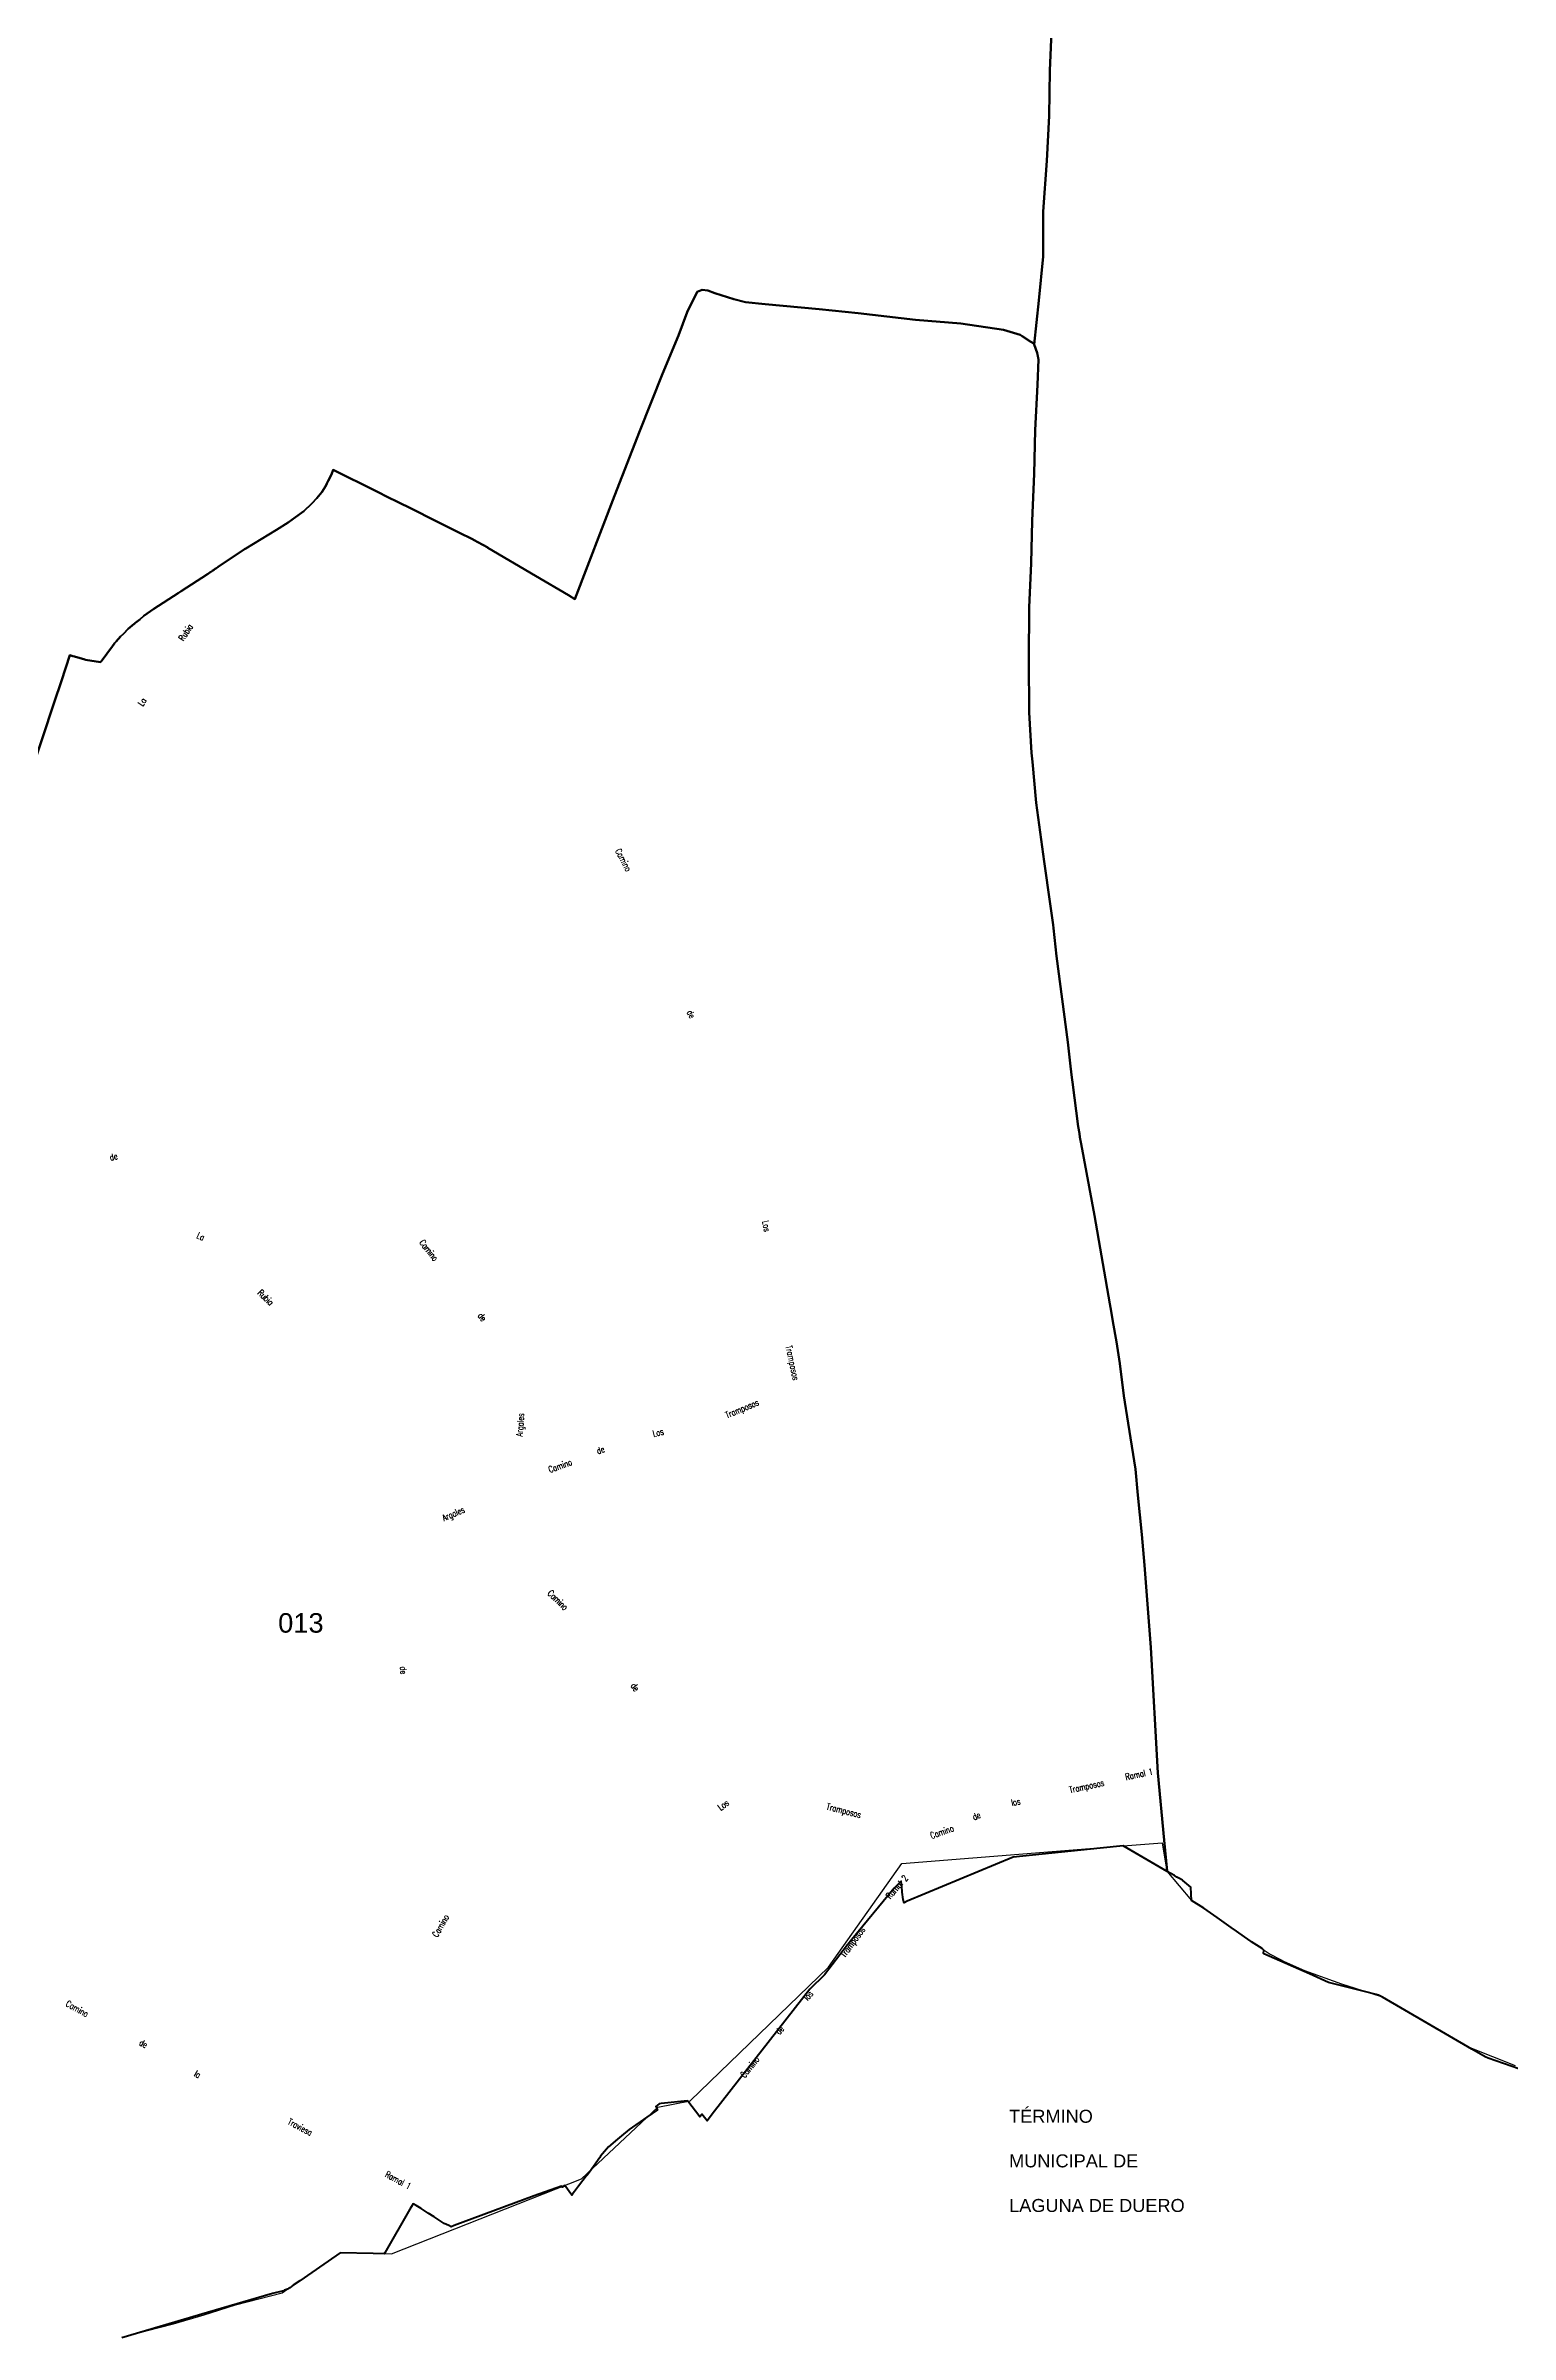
# Model space of a CAD drawing. Header units: metres. Extents: x 339638 to 364279, y 4598373 to 4630956.
# Drawn here: x 354638 to 356890, y 4605697 to 4609217 of the extents above; entities that cross this region are included whole.
import ezdxf
from ezdxf.enums import TextEntityAlignment as Align

# ---------------------------------------------------------------- set-up
doc = ezdxf.new("R2010")
doc.units = ezdxf.units.M
for name, color, linetype, lineweight in [('caminos', 1, 'Continuous', 0), ('poligonos_rusticos', 42, 'Continuous', 40), ('termino', 6, 'Continuous', 25), ('terminos_txt', 7, 'Continuous', 0)]:
    doc.layers.add(name, color=color, linetype=linetype, lineweight=lineweight)
doc.layers.add('poligonos_rustico_txt', color=7, linetype='Continuous')
doc.styles.add('Arial', font='arial.ttf')
doc.styles.add('caminos', font='simplex.shx', dxfattribs={"width": 0.75})
doc.styles.add('resto', font='arial.ttf')

msp = doc.modelspace()

# ---------------------------------------------------------------- linework, layer by layer
at = {"layer": 'poligonos_rusticos'}
for points in [[(356185.6, 4609250), (356182.4, 4609179), (356181.4, 4609109.1), (356177.8, 4609039.7), (356172.1, 4608962), (356171.9, 4608892.8), (356165.2, 4608825.2), (356158.2, 4608757.3), (356157.7, 4608758.7), (356153.3, 4608761.5), (356139.8, 4608770.1), (356136.9, 4608772), (356111.3, 4608779.7), (356045.3, 4608789.5), (355975.5, 4608795.1), (355887.5, 4608805.5), (355827.6, 4608811.5), (355744.6, 4608819.6), (355714.4, 4608822.4), (355696.1, 4608827), (355667.2, 4608836.3), (355656.4, 4608840.2), (355647.8, 4608841.6), (355640.1, 4608838.1), (355624.5, 4608806.9), (355611.2, 4608771.1), (355586.8, 4608712.1), (355551.5, 4608624.7), (355513, 4608524.7), (355451.6, 4608365.8), (355441.9, 4608371.5), (355391.4, 4608401.4), (355318.2, 4608444.7), (355317.7, 4608445), (355302.6, 4608453.4), (355297, 4608456.5), (355294.3, 4608457.8), (355273.5, 4608468.2), (355222, 4608493.9), (355215.4, 4608497.2), (355191.6, 4608509), (355188.3, 4608510.7), (355177, 4608516.2), (355166.3, 4608521.7), (355146.2, 4608531.6), (355080.3, 4608564.4), (355077.4, 4608557.3), (355072.6, 4608547.6), (355070.4, 4608543.3), (355068.6, 4608539.8), (355062.4, 4608530.2), (355054.9, 4608520.8), (355047.1, 4608512.5), (355034.9, 4608501.1), (355022.3, 4608491.5), (355010.6, 4608483.3), (354992.7, 4608472), (354945.5, 4608443.5), (354943.9, 4608442.6), (354903.4, 4608415.3), (354902.6, 4608414.8), (354902.5, 4608414.7), (354899.7, 4608412.8), (354898.7, 4608412.2), (354897, 4608411), (354896.8, 4608410.9), (354894.1, 4608409.1), (354892.9, 4608408.3), (354891.4, 4608407.3), (354890.9, 4608407), (354887.6, 4608404.8), (354887.1, 4608404.5), (354886.6, 4608404.2), (354846.1, 4608377.7), (354843.2, 4608375.9), (354841.9, 4608375), (354804.3, 4608350.7), (354789, 4608339.7), (354782.5, 4608334.4), (354780.4, 4608332.7), (354776.7, 4608329.7), (354775.5, 4608328.8), (354774.5, 4608328), (354773.9, 4608327.5), (354765, 4608319.7), (354757.8, 4608312.5), (354752.9, 4608308), (354746.2, 4608300.6), (354744.1, 4608298.2), (354743.7, 4608297.7), (354743.2, 4608297), (354740.5, 4608293.3), (354723.3, 4608269.7), (354722.4, 4608268.7), (354699.2, 4608272.5), (354698.7, 4608272.6), (354698.1, 4608272.8), (354682.4, 4608277.3), (354679.4, 4608278.1), (354675, 4608279.2), (354662, 4608240), (354651, 4608206.7), (354470.5, 4607661.6)], [(356903.5, 4606104.8), (356856.8, 4606121.5), (356851.8, 4606123.3), (356831.6, 4606135), (356693.8, 4606215), (356688.1, 4606218.3), (356684.2, 4606219.4), (356666.5, 4606223.9), (356610.9, 4606238), (356581.6, 4606250.9), (356511.6, 4606281.7), (356510.8, 4606282.5), (356511.6, 4606287.7), (356508.8, 4606289.9), (356492.6, 4606300.4), (356491.9, 4606300.8), (356490.4, 4606301.9), (356469.7, 4606316.5), (356461.4, 4606322.4), (356446.9, 4606332.6), (356439.8, 4606337.6), (356419.3, 4606352.1), (356400.4, 4606364), (356399, 4606384.2), (356387, 4606394.7), (356386.6, 4606395), (356386.4, 4606395.1), (356381.9, 4606397.7), (356377.9, 4606400), (356374.1, 4606402.2), (356363, 4606408.6), (356362.9, 4606408.9), (356358.3, 4606456.9), (356348.4, 4606560.1), (356337.7, 4606753), (356327.8, 4606879.8), (356324.1, 4606926.7), (356317.8, 4606987.2), (356314.1, 4607027.6), (356302.7, 4607097.9), (356296.3, 4607140.2), (356290.2, 4607190.1), (356285, 4607223.2), (356279.4, 4607254.3), (356276.6, 4607270.5), (356274.6, 4607281.9), (356251.2, 4607417.4), (356243, 4607461.5), (356230.7, 4607527.7), (356228.7, 4607538.3), (356227.8, 4607543.8), (356225.8, 4607554.2), (356217.1, 4607622.8), (356216.3, 4607629.6), (356214, 4607647.2), (356209.8, 4607684.2), (356192.6, 4607816.5), (356188, 4607859.7), (356187.3, 4607864.8), (356182.7, 4607897.1), (356173.5, 4607962), (356161.3, 4608052.1), (356155.5, 4608115.6), (356154.3, 4608129.1), (356150.7, 4608191.1), (356150.3, 4608272.3), (356150.8, 4608352.8), (356153.9, 4608420.9), (356155.2, 4608486.1), (356158.2, 4608558.2), (356159.7, 4608625.7), (356163.2, 4608695.5), (356164.8, 4608734.3), (356163.1, 4608744.5), (356158.2, 4608757.3), (356165.2, 4608825.2), (356171.9, 4608892.8), (356172.1, 4608962), (356177.8, 4609039.7), (356181.4, 4609109.1), (356182.4, 4609179), (356185.6, 4609250)], [(354470.5, 4607661.6), (354651, 4608206.7), (354662, 4608240), (354675, 4608279.2), (354679.4, 4608278.1), (354682.4, 4608277.3), (354698.1, 4608272.8), (354698.7, 4608272.6), (354699.2, 4608272.5), (354722.4, 4608268.7), (354723.3, 4608269.7), (354740.5, 4608293.3), (354743.2, 4608297), (354743.7, 4608297.7), (354744.1, 4608298.2), (354746.2, 4608300.6), (354752.9, 4608308), (354757.8, 4608312.5), (354765, 4608319.7), (354773.9, 4608327.5), (354774.5, 4608328), (354775.5, 4608328.8), (354776.7, 4608329.7), (354780.4, 4608332.7), (354782.5, 4608334.4), (354789, 4608339.7), (354804.3, 4608350.7), (354841.9, 4608375), (354843.2, 4608375.9), (354846.1, 4608377.7), (354886.6, 4608404.2), (354887.1, 4608404.5), (354887.6, 4608404.8), (354890.9, 4608407), (354891.4, 4608407.3), (354892.9, 4608408.3), (354894.1, 4608409.1), (354896.8, 4608410.9), (354897, 4608411), (354898.7, 4608412.2), (354899.7, 4608412.8), (354902.5, 4608414.7), (354902.6, 4608414.8), (354903.4, 4608415.3), (354943.9, 4608442.6), (354945.5, 4608443.5), (354992.7, 4608472), (355010.6, 4608483.3), (355022.3, 4608491.5), (355034.9, 4608501.1), (355047.1, 4608512.5), (355054.9, 4608520.8), (355062.4, 4608530.2), (355068.6, 4608539.8), (355070.4, 4608543.3), (355072.6, 4608547.6), (355077.4, 4608557.3), (355080.3, 4608564.4), (355146.2, 4608531.6), (355166.3, 4608521.7), (355177, 4608516.2), (355188.3, 4608510.7), (355191.6, 4608509), (355215.4, 4608497.2), (355222, 4608493.9), (355273.5, 4608468.2), (355294.3, 4608457.8), (355297, 4608456.5), (355302.6, 4608453.4), (355317.7, 4608445), (355318.2, 4608444.7), (355391.4, 4608401.4), (355441.9, 4608371.5), (355451.6, 4608365.8), (355513, 4608524.7), (355551.5, 4608624.7), (355586.8, 4608712.1), (355611.2, 4608771.1), (355624.5, 4608806.9), (355640.1, 4608838.1), (355647.8, 4608841.6), (355656.4, 4608840.2), (355656.4, 4608840.2), (355667.2, 4608836.3), (355696.1, 4608827), (355714.4, 4608822.4), (355744.6, 4608819.6), (355827.6, 4608811.5), (355887.5, 4608805.5), (355975.5, 4608795.1), (356045.3, 4608789.5), (356111.3, 4608779.7), (356136.9, 4608772), (356139.8, 4608770.1), (356153.3, 4608761.5), (356157.7, 4608758.7), (356158.2, 4608757.3), (356163.1, 4608744.5), (356164.8, 4608734.3), (356163.2, 4608695.5), (356159.7, 4608625.7), (356158.2, 4608558.2), (356155.2, 4608486.1), (356153.9, 4608420.9), (356150.8, 4608352.8), (356150.3, 4608272.3), (356150.7, 4608191.1), (356154.3, 4608129.1), (356155.5, 4608115.6), (356161.3, 4608052.1), (356173.5, 4607962), (356182.7, 4607897.1), (356187.3, 4607864.8), (356188, 4607859.7), (356192.6, 4607816.5), (356209.8, 4607684.2), (356214, 4607647.2), (356216.3, 4607629.6), (356217.1, 4607622.8), (356225.8, 4607554.2), (356227.8, 4607543.8), (356228.7, 4607538.3), (356230.7, 4607527.7), (356243, 4607461.5), (356251.2, 4607417.4), (356274.6, 4607281.9), (356276.6, 4607270.5), (356279.4, 4607254.3), (356285, 4607223.2), (356290.2, 4607190.1), (356296.3, 4607140.2), (356302.7, 4607097.9), (356314.1, 4607027.6), (356317.8, 4606987.2), (356324.1, 4606926.7), (356327.8, 4606879.8), (356337.7, 4606753), (356348.4, 4606560.1), (356358.3, 4606456.9), (356362.9, 4606408.9), (356363, 4606408.6), (356294.9, 4606447.8), (356260, 4606444.3), (356126.1, 4606430.5), (355963.1, 4606363), (355958.5, 4606360.5), (355956.6, 4606365.5), (355955.3, 4606376.6), (355955.1, 4606379), (355953.5, 4606393.8), (355943, 4606382.7), (355877.7, 4606303.9), (355871.7, 4606296), (355871.1, 4606295.5), (355835.9, 4606249.5), (355813, 4606227.3), (355666.8, 4606039.7), (355655.2, 4606024.9), (355647.3, 4606035.1), (355646.9, 4606034.6), (355644.1, 4606031.1), (355625.6, 4606055.2), (355625.2, 4606055.6), (355584.6, 4606051.4), (355581.6, 4606051.1), (355576.6, 4606046.9), (355578.9, 4606042), (355562.6, 4606030.8), (355535.3, 4606011.9), (355523.5, 4606001.9), (355520.4, 4605999.3), (355517.4, 4605996.8), (355503.6, 4605985.1), (355491.3, 4605970.5), (355490.1, 4605968.6), (355474.3, 4605946.2), (355471.3, 4605941.9), (355470.5, 4605941.5), (355469.4, 4605939.9), (355457.6, 4605924.7), (355452.6, 4605918.2), (355451.1, 4605916.3), (355447.7, 4605911.9), (355447, 4605910.4), (355436.5, 4605925.3), (355432.2, 4605923.2), (355431.3, 4605924.5), (355389.3, 4605909.5), (355266.4, 4605863.9), (355261.3, 4605862), (355257.8, 4605863.8), (355250.9, 4605867.3), (355238.6, 4605875.2), (355235.4, 4605877.3), (355226.2, 4605883.1), (355215.3, 4605890.1), (355207.6, 4605895), (355203, 4605897.4), (355198.2, 4605889.2), (355159.6, 4605821.9), (355158.6, 4605820.3), (355141.5, 4605820.7), (355090.8, 4605821.9), (355085.6, 4605818.3), (355084.3, 4605817.4), (355047, 4605791.7), (355028.6, 4605779), (355018.5, 4605772), (355013.2, 4605768.3), (355012.3, 4605767.6), (355012, 4605767.5), (355010, 4605766.1), (355005.1, 4605764.7), (355003.5, 4605763.6), (354986.9, 4605759.4), (354887, 4605730.1), (354755.1, 4605691.3)]]:
    msp.add_lwpolyline(points, dxfattribs=at)
at = {"layer": 'termino'}
msp.add_lwpolyline([(354759.1, 4605692.9), (354794.3, 4605702.3), (354834.6, 4605712.9), (354881.6, 4605726.4), (354891.4, 4605729.6), (354929.9, 4605742), (355001.8, 4605760.5), (355008.7, 4605765.3), (355091.7, 4605822.5), (355170, 4605820.3), (355461.9, 4605935.9), (355579.2, 4606046.1), (355629.2, 4606055.7), (355841.8, 4606261.2), (355954.5, 4606420.6), (356294.9, 4606447.8), (356355.3, 4606452.7), (356362.2, 4606409.1), (356400.4, 4606364), (356419.3, 4606352.1), (356461, 4606322.7), (356491.9, 4606300.8), (356521, 4606281.4), (356537, 4606273.3), (356542.9, 4606270.3), (356574, 4606256.2), (356631.2, 4606235.9), (356651.8, 4606229.2), (356691.8, 4606216.4), (356828.4, 4606137.7), (356898, 4606109.9)], dxfattribs=at)

# ---------------------------------------------------------------- texts
at = {"layer": 'caminos', "style": 'caminos', "width": 0.75}
for s, rotation, p in [('Rubia', 56.5687, (354852.3, 4608298.6)), ('La', 56.996, (354789.7, 4608198.3)), ('Camino', -62.4855, (355510.8, 4607977.3)), ('de', -63.4536, (355620.9, 4607729)), ('de', 13.3282, (354738.4, 4607498.8)), ('La', -23.9495, (354868, 4607380.4)), ('Camino', -51.9652, (355209.5, 4607373.8)), ('Los', -79.9815, (355737.2, 4607408.2)), ('Rubia', -44.399, (354960.9, 4607295.4)), ('de', -51.96, (355299.4, 4607261.2)), ('Tramposos', -77.8197, (355773, 4607215.9)), ('Argales', 86.4162, (355374.4, 4607076.9)), ('Tramposos', 22.8994, (355687, 4607102.5)), ('Los', 14.8812, (355573.6, 4607073.7)), ('Camino', 19.8563, (355414.4, 4607018.7)), ('de', 20.5693, (355488.5, 4607047.3)), ('Argales', 23.5671, (355251.6, 4606944.3)), ('Camino', -44.305, (355406.8, 4606833.3)), ('de', -86.1259, (355179.8, 4606723.4)), ('de', -54.6011, (355534.6, 4606692.3)), ('Tramposos', 12.2856, (356214.1, 4606526.1)), ('Ramal 1', 11.9608, (356300.3, 4606546)), ('Los', 36.6269, (355677.9, 4606499.3)), ('Tramposos', -14.2981, (355837.3, 4606501.2)), ('los', 11.8998, (356124.6, 4606506.2)), ('Camino', 19.523, (356001.5, 4606455.7)), ('de', 23.1456, (356067.1, 4606484.3)), ('Ramal 2', 48.6018, (355939, 4606363.3)), ('Camino', 60.0109, (355242.9, 4606304.9)), ('Tramposos', 53.8077, (355869.5, 4606273.4)), ('los', 48.4505, (355812.1, 4606207.2)), ('Camino', -29.1579, (354666.3, 4606199.6)), ('de', -28.6633, (354779.3, 4606139.5)), ('de', 48.5353, (355768.8, 4606154.8)), ('Camino', 51.2, (355715.4, 4606088.2)), ('la', -29.2545, (354863.8, 4606091.8)), ('Traviesa', -27.994, (355007.7, 4606017.9)), ('Ramal 1', -28.5693, (355157.4, 4605936.9))]:
    msp.add_text(s, height=10, rotation=rotation, dxfattribs=at).set_placement(p, align=Align.BOTTOM_LEFT)
at = {"layer": 'poligonos_rustico_txt', "style": 'Arial'}
msp.add_text('013', height=30, dxfattribs=at).set_placement((355030.4, 4606766.9), align=Align.BOTTOM_CENTER)
at = {"layer": 'terminos_txt', "style": 'resto'}
for s, p in [('TÉRMINO', (356119.7, 4606022)), ('MUNICIPAL DE', (356119.7, 4605953.4)), ('LAGUNA DE DUERO', (356119.7, 4605884.8))]:
    msp.add_text(s, height=20, dxfattribs=at).set_placement(p)

doc.saveas('drawing.dxf')
